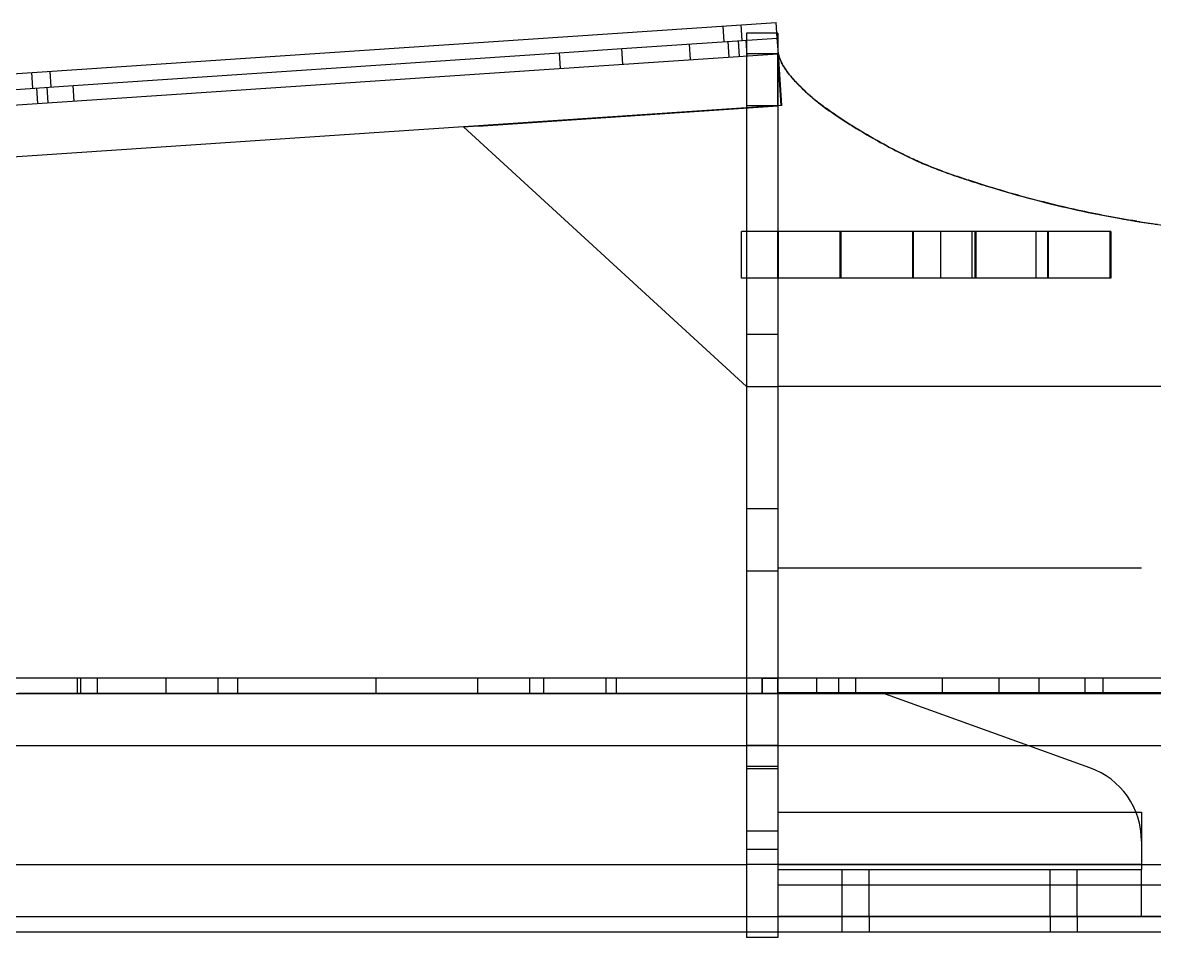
# Model space of a CAD drawing. Header units: millimetres. Extents: x -1145 to 1283, y -288 to 253.
# Drawn here: x -865.7 to -569.7, y 13.7 to 252.9 of the extents above; entities that cross this region are included whole.
import ezdxf

# ---------------------------------------------------------------- set-up
doc = ezdxf.new("R2010")
doc.units = ezdxf.units.MM
doc.header["$MEASUREMENT"] = 0
doc.layers.add('Dibujo2D$oculto$líneas', color=7, linetype='Continuous', true_color=0xffffff)
doc.layers.add('Dibujo2D$visible$líneas', color=18, linetype='Continuous', true_color=0x000000)

msp = doc.modelspace()

# ---------------------------------------------------------------- linework, layer by layer
at = {"layer": 'Dibujo2D$oculto$líneas'}
for p, q in [((-682.25, 247.9), (-682.53, 251.97)), ((-677.51, 248.22), (-677.78, 252.29)), ((-676.39, 250.19), (-676.39, 244.75)), ((-668.44, 250.19), (-676.39, 250.19)), ((-691.41, 247.28), (-691.13, 243.22)), ((-680.96, 243.9), (-681.24, 247.97)), ((-678.25, 244.08), (-678.52, 248.15)), ((-676.22, 244.22), (-676.49, 248.29)), ((-668.23, 247.07), (-668.23, 244.75)), ((-668.27, 244.75), (-676.39, 244.75)), ((-676.39, 244.75), (-676.39, 231.13)), ((-668.23, 244.75), (-668.23, 231.13)), ((-667.32, 231.19), (-668.23, 244.75)), ((-668.2, 244.76), (-668.2, 231.16)), ((-667.17, 231.2), (-668.08, 244.76)), ((-863.05, 235.76), (-863.32, 239.83)), ((-858.3, 236.08), (-858.57, 240.15)), ((-861.76, 231.76), (-862.03, 235.83)), ((-859.05, 231.94), (-859.32, 236.01)), ((-667.32, 231.19), (-750.43, 225.61)), ((-676.39, 231.13), (-676.39, 157.77)), ((-668.23, 231.13), (-676.39, 231.13)), ((-668.23, 231.13), (-668.23, 198.29)), ((-668.2, 231.16), (-668.21, 231.16)), ((-667.17, 231.2), (-667.32, 231.19)), ((-750.44, 225.61), (-1052.12, 205.36)), ((-676.39, 157.77), (-750.44, 225.61)), ((-750.43, 225.61), (-676.37, 157.77)), ((-677.75, 186.06), (-677.75, 198.29)), ((-668.08, 186.06), (-668.08, 198.29)), ((-632.74, 186.06), (-632.74, 198.29)), ((-625.64, 198.29), (-625.64, 186.06)), ((-617.49, 198.29), (-617.49, 186.06)), ((-600.64, 186.06), (-600.64, 198.29)), ((-597.4, 186.06), (-597.4, 198.29)), ((-668.23, 186.06), (-677.75, 186.06)), ((-668.23, 186.06), (-668.23, 157.77)), ((-632.9, 186.06), (-651.77, 186.06)), ((-597.56, 186.06), (-616.43, 186.06)), ((-668.23, 171.36), (-676.39, 171.36)), ((-676.39, 157.77), (-668.21, 157.77)), ((-676.39, 157.77), (-676.39, 125.77)), ((-668.23, 157.77), (-668.23, 125.77)), ((-356.25, 157.79), (-668.21, 157.77)), ((-676.39, 109.46), (-676.39, 77.43)), ((-668.23, 109.46), (-668.23, 77.43)), ((-851.45, 81.5), (-851.45, 77.43)), ((-846.24, 81.5), (-846.24, 77.43)), ((-828.21, 77.43), (-828.21, 81.5)), ((-814.62, 77.43), (-814.62, 81.5)), ((-809.45, 77.43), (-809.45, 81.5)), ((-773.37, 81.5), (-773.37, 77.43)), ((-746.67, 77.43), (-746.67, 81.5)), ((-733.07, 77.43), (-733.07, 81.5)), ((-710.37, 77.43), (-710.37, 81.5)), ((-672.31, 81.5), (-668.23, 81.5)), ((-672.31, 77.43), (-672.31, 81.5)), ((-668.18, 81.51), (-672.26, 81.51)), ((-672.26, 77.43), (-672.26, 81.51)), ((-573.99, 81.51), (-668.18, 81.51)), ((-668.18, 77.43), (-668.18, 81.51)), ((-657.99, 77.43), (-657.99, 81.51)), ((-652.25, 77.43), (-652.25, 81.51)), ((-647.79, 77.43), (-647.79, 81.51)), ((-625.16, 77.43), (-625.16, 81.51)), ((-610.43, 81.51), (-610.43, 77.43)), ((-599.82, 77.43), (-599.82, 81.51)), ((-587.8, 77.43), (-587.8, 81.51)), ((-583.23, 81.51), (-583.23, 77.43)), ((-1052.88, 77.43), (-356.25, 77.43)), ((-729.4, 77.43), (-850.55, 77.43)), ((-676.39, 77.43), (-713.09, 77.43)), ((-668.23, 77.43), (-676.39, 77.43)), ((-676.39, 77.43), (-676.39, 63.83)), ((-668.23, 77.43), (-668.23, 63.83)), ((-586.57, 58.05), (-641.05, 77.66)), ((-1052.88, 63.84), (-356.25, 63.84)), ((-676.39, 63.83), (-676.39, 57.8)), ((-668.23, 63.83), (-676.39, 63.83)), ((-668.23, 63.83), (-668.23, 57.8)), ((-668.23, 58.4), (-676.39, 58.4)), ((-668.23, 46.4), (-573.09, 46.4)), ((-573.09, 46.4), (-573.09, 32.81)), ((-676.39, 41.49), (-676.39, 32.72)), ((-668.23, 41.49), (-668.23, 32.72)), ((-676.39, 36.8), (-668.23, 36.8)), ((-1036.57, 32.72), (-676.39, 32.72)), ((-668.23, 32.72), (-676.39, 32.72)), ((-676.39, 32.72), (-676.39, 19.13)), ((-668.23, 32.81), (-573.09, 32.81)), ((-668.23, 32.72), (-11.76, 32.72)), ((-668.23, 32.72), (-668.23, 19.13)), ((-573.09, 32.81), (-573.09, 31.45)), ((-668.23, 31.45), (-573.09, 31.45)), ((-651.38, 19.22), (-651.38, 31.45)), ((-644.31, 19.22), (-644.31, 31.45)), ((-597.01, 19.22), (-597.01, 31.45)), ((-589.95, 19.22), (-589.95, 31.45)), ((-573.09, 19.22), (-573.09, 31.45)), ((-676.39, 19.13), (-676.39, 15.05)), ((-668.23, 19.22), (-573.09, 19.22)), ((-668.23, 19.13), (-668.23, 15.05)), ((-651.38, 15.05), (-651.38, 19.13)), ((-644.31, 19.13), (-644.31, 15.05)), ((-597.01, 19.13), (-597.01, 15.05)), ((-589.95, 19.13), (-589.95, 15.05)), ((-573.09, 19.22), (-515.43, 19.22))]:
    msp.add_line(p, q, dxfattribs=at)
for centre, radius, start, end in [((-532.85, 463.76), 266.06, 261.51, 262.2019), ((-593.48, 38.87), 20.39, 0, 70.2011)]:
    msp.add_arc(centre, radius, start, end, dxfattribs=at)
for points in [[(-668.21, 231.16), (-668.21, 235.69), (-668.21, 240.22), (-668.21, 244.75)], [(-750.44, 225.61), (-723.03, 227.46), (-695.62, 229.31), (-668.21, 231.16)], [(-576.73, 201.35), (-576.49, 201.31), (-576.26, 201.27), (-576.02, 201.23)], [(-575.43, 201.13), (-575, 201.06), (-574.56, 200.99), (-574.13, 200.92)], [(-573.43, 200.81), (-573.23, 200.78), (-573.04, 200.75), (-572.84, 200.72)], [(-572.84, 200.72), (-572.6, 200.69), (-572.37, 200.65), (-572.13, 200.62)]]:
    msp.add_open_spline(points, degree=3, dxfattribs=at)
msp.add_rational_spline([(-515.43, 19.22), (-515.43, 40.58), (-515.43, 61.93), (-515.43, 77.66), (-531.15, 77.66), (-599.69, 77.66), (-668.23, 77.66)], [1, 1, 1, 0.707106781187, 1, 1, 1], degree=2, knots=[155.426674, 155.426674, 155.426674, 186.855942, 186.855942, 211.558945, 211.558945, 229.50061, 229.50061, 229.50061], dxfattribs=at)
at = {"layer": 'Dibujo2D$visible$líneas'}
for p, q in [((-1053.27, 227.08), (-668.63, 252.9)), ((-668.35, 248.83), (-668.63, 252.9)), ((-709.04, 246.1), (-668.35, 248.83)), ((-668.23, 250.19), (-668.44, 250.19)), ((-668.08, 244.76), (-668.35, 248.83)), ((-668.23, 250.19), (-668.23, 247.07)), ((-725.31, 245.01), (-709.04, 246.1)), ((-708.76, 242.03), (-709.04, 246.1)), ((-1052.88, 218.93), (-668.21, 244.75)), ((-852.54, 236.47), (-725.31, 245.01)), ((-725.04, 240.94), (-725.31, 245.01)), ((-668.21, 244.75), (-668.08, 244.76)), ((-668.08, 244.76), (-668.06, 244.76)), ((-868.81, 235.37), (-852.54, 236.47)), ((-852.26, 232.4), (-852.54, 236.47)), ((-668.23, 198.29), (-677.75, 198.29)), ((-651.92, 198.29), (-668.23, 198.29)), ((-668.23, 186.06), (-668.23, 198.29)), ((-632.9, 198.29), (-651.92, 198.29)), ((-651.92, 186.06), (-651.92, 198.29)), ((-651.77, 198.29), (-651.77, 186.06)), ((-616.59, 198.29), (-632.9, 198.29)), ((-632.9, 186.06), (-632.9, 198.29)), ((-597.56, 198.29), (-616.59, 198.29)), ((-616.59, 186.06), (-616.59, 198.29)), ((-616.43, 198.29), (-616.43, 186.06)), ((-581.25, 198.29), (-597.56, 198.29)), ((-597.56, 186.06), (-597.56, 198.29)), ((-581.25, 186.06), (-581.25, 198.29)), ((-581.09, 198.29), (-581.25, 198.29)), ((-581.09, 198.29), (-581.09, 186.06)), ((-651.92, 186.06), (-668.23, 186.06)), ((-651.77, 186.06), (-651.92, 186.06)), ((-616.59, 186.06), (-632.9, 186.06)), ((-616.43, 186.06), (-616.59, 186.06)), ((-581.25, 186.06), (-597.56, 186.06)), ((-581.09, 186.06), (-581.25, 186.06)), ((-676.39, 125.77), (-676.39, 109.46)), ((-668.23, 125.77), (-676.39, 125.77)), ((-668.23, 125.77), (-668.23, 109.46)), ((-641.05, 110.28), (-668.23, 110.28)), ((-573.09, 110.28), (-641.05, 110.28)), ((-668.23, 109.46), (-676.39, 109.46)), ((-676.39, 81.5), (-1051.89, 81.5)), ((-850.55, 77.43), (-850.55, 81.5)), ((-729.4, 77.43), (-729.4, 81.5)), ((-713.09, 77.43), (-713.09, 81.5)), ((-672.31, 81.5), (-676.39, 81.5)), ((-253.91, 81.51), (-573.99, 81.51)), ((-850.55, 77.43), (-866.86, 77.43)), ((-713.09, 77.43), (-729.4, 77.43)), ((-676.39, 57.8), (-676.39, 41.49)), ((-668.23, 57.8), (-676.39, 57.8)), ((-668.23, 57.8), (-668.23, 41.49)), ((-668.23, 41.49), (-676.39, 41.49)), ((-1052.88, 19.13), (976.51, 19.13)), ((-668.21, 15.05), (-1052.88, 15.05)), ((-676.39, 15.05), (-676.39, 13.7)), ((-668.23, 15.05), (-668.23, 13.7)), ((976.51, 15.05), (-668.21, 15.05)), ((-668.23, 13.7), (-676.39, 13.7))]:
    msp.add_line(p, q, dxfattribs=at)
msp.add_arc((-533.27, 460.82), 263.09, 261.0152, 262.1548, dxfattribs=at)
for points, knots in [([(-668.08, 244.76), (-667.93, 244.06), (-667.41, 242.59), (-666.12, 240.44), (-664.66, 238.62), (-663.55, 237.42), (-662.69, 236.54), (-661.46, 235.28), (-659.86, 233.8), (-658.2, 232.42), (-656.21, 230.89), (-653.29, 228.81), (-649.27, 226.19), (-644.88, 223.53), (-640.37, 220.98), (-635.99, 218.69), (-631.92, 216.75), (-627.93, 215.06), (-623.54, 213.42), (-618.46, 211.7), (-610.93, 209.31), (-601.35, 206.59), (-589.91, 203.82), (-580.47, 201.95), (-572.98, 200.72), (-565.1, 199.61), (-554.3, 198.44), (-535.18, 197.02), (-516.66, 196.37), (-499.19, 196.38), (-483.69, 196.66), (-462.3, 197.56), (-432.87, 199.49), (-397.74, 202.36), (-363.2, 205.46), (-333.53, 208.21), (-315.53, 209.89), (-303.93, 210.98), (-297.46, 211.59), (-291.31, 212.18), (-283.73, 212.91), (-269.12, 214.3), (-254.57, 215.68), (-239.89, 217.07), (-227.4, 218.27), (-213.4, 219.66), (-195.24, 221.49), (-179.09, 223.13), (-161.44, 224.9), (-144.48, 226.54), (-128.14, 228.11), (-114.89, 229.39), (-95.67, 231.24), (-62.01, 234.4), (-30.16, 237.31), (-11.76, 238.99)], [0, 0, 0, 0, 2.161834, 4.643952, 7.49687, 9.161346, 9.542058, 11.191492, 14.43942, 16.074307, 17.655768, 21.981618, 26.823192, 32.050947, 37.38119, 42.360941, 46.867875, 50.918899, 55.345515, 60.921952, 67.000821, 79.073063, 90.776205, 102.296936, 107.937794, 113.566027, 126.169697, 140.506973, 171.088134, 181.740209, 192.908757, 217.603123, 245.960917, 281.36331, 323.346822, 350.007233, 370.759441, 377.583314, 384.963208, 390.257058, 396.097121, 407.824728, 434.271921, 439.96074, 452.059698, 471.911913, 482.15474, 506.831589, 520.607851, 535.368062, 557.952588, 569.841317, 575.313933, 615.859354, 671.278284, 671.278284, 671.278284, 671.278284]), ([(-574.36, 200.96), (-579.55, 201.78), (-590.05, 203.78), (-603.27, 207.09), (-612.7, 209.87), (-618.17, 211.62), (-622.17, 212.96), (-625.42, 214.12), (-627.82, 215.05), (-630.22, 216.03), (-634.12, 217.76), (-639.86, 220.68), (-646.37, 224.39), (-651.64, 227.71), (-655.39, 230.31), (-657.72, 232.04), (-659.73, 233.69), (-661.28, 235.14), (-662.57, 236.43), (-663.8, 237.7), (-665.06, 239.11), (-666.21, 240.65), (-667.06, 242.04), (-667.69, 243.39), (-667.97, 244.3), (-668.06, 244.76)], [0, 0, 0, 0, 15.759387, 32.051394, 40.854011, 45.259532, 49.284991, 53.498974, 55.602745, 57.026448, 61.258734, 68.405267, 76.35236, 83.719608, 87.086815, 90.04681, 92.419576, 94.886164, 96.39224, 97.902396, 100.195564, 102.055371, 103.66805, 105.088103, 106.509915, 106.509915, 106.509915, 106.509915])]:
    msp.add_open_spline(points, degree=3, knots=knots, dxfattribs=at)
msp.add_rational_spline([(-515.43, 27.37), (-515.43, 27.37), (-531.15, 27.37), (-599.69, 27.37), (-668.23, 27.37)], [1, 0.707106781187, 1, 1, 1], degree=2, knots=[83.855942, 83.855942, 83.855942, 102.031093, 102.031093, 119.972758, 119.972758, 119.972758], dxfattribs=at)

doc.saveas('drawing.dxf')
